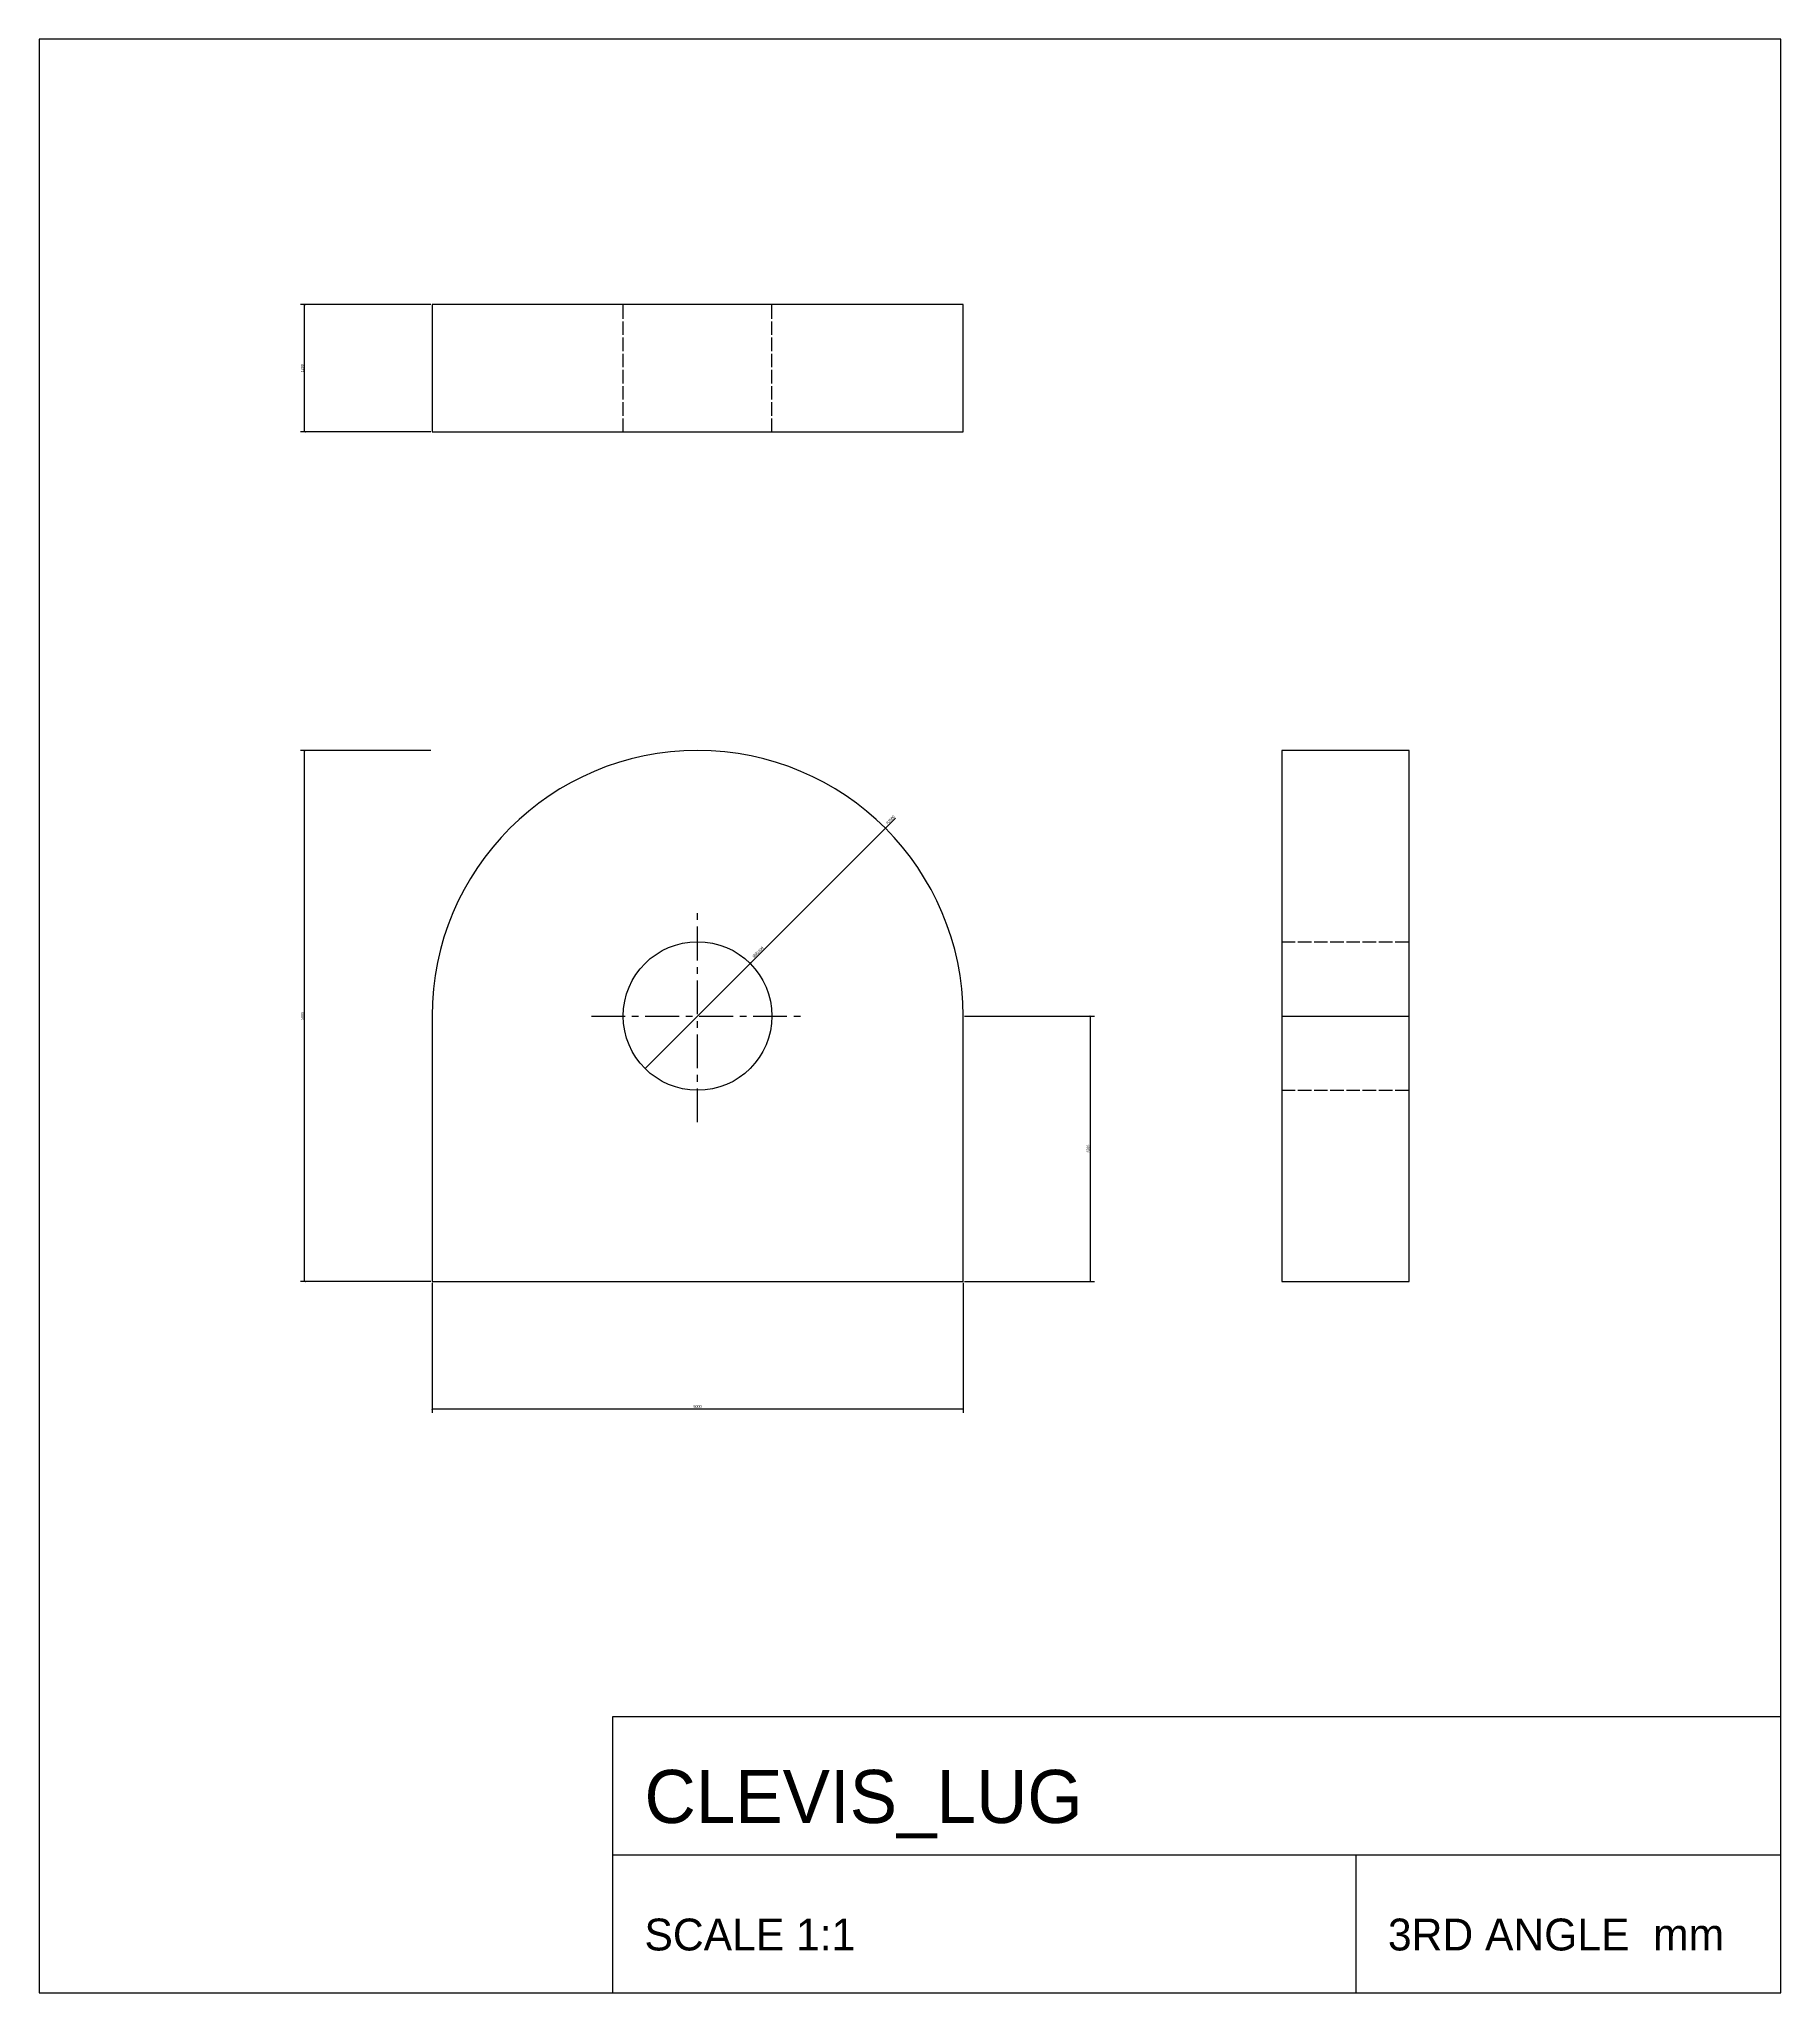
# Model space of a CAD drawing. Header units: millimetres. Extents: x -37 to 127, y -67 to 117.
import ezdxf

# ---------------------------------------------------------------- set-up
doc = ezdxf.new("R2010")
doc.units = ezdxf.units.MM
doc.linetypes.add('CENTER', pattern=[5.08, 3.175, -0.635, 0.635, -0.635])
doc.linetypes.add('DASHED', pattern=[1.524, 1.27, -0.254])
for name, color, linetype in [('CENTER', 1, 'CENTER'), ('DIM', 4, 'CONTINUOUS'), ('HIDDEN', 3, 'DASHED'), ('OUTLINE', 7, 'CONTINUOUS'), ('TITLE', 8, 'CONTINUOUS')]:
    doc.layers.add(name, color=color, linetype=linetype)
doc.styles.add('OpenSansCondensed-Light', font='OpenSansCondensed-Light.ttf')
doc.dimstyles.new('EZDXF', dxfattribs={"dimtxt": 0.25, "dimasz": 0.175, "dimexe": 0.375, "dimexo": 0.125, "dimgap": 0.1, "dimtad": 1, "dimlfac": 100, "dimzin": 12, "dimdsep": 46, "dimtxsty": 'OpenSansCondensed-Light', "dimblk": 'ARCHTICK', "dimcen": 2.5, "dimazin": 3, "dimtfac": 0.5, "dimtmove": 2, "dimatfit": 3})

# ---------------------------------------------------------------- blocks, each defined once
blk = doc.blocks.new('_ARCHTICK')
at = {"color": 0, "linetype": 'BYBLOCK', "const_width": 0.15}
blk.add_lwpolyline([(-0.5, -0.5), (0.5, 0.5)], dxfattribs=at)

msp = doc.modelspace()

# ---------------------------------------------------------------- linework, layer by layer
at = {"layer": 'CENTER'}
for p, q in [((25, 15), (25, 35)), ((15, 25), (35, 25))]:
    msp.add_line(p, q, dxfattribs=at)
at = {"layer": 'HIDDEN'}
for p, q in [((18, 80), (18, 92)), ((32, 80), (32, 92)), ((80, 32), (92, 32)), ((80, 18), (92, 18))]:
    msp.add_line(p, q, dxfattribs=at)
at = {"layer": 'OUTLINE'}
for p, q in [((50, 92), (0, 92)), ((0, 92), (0, 80)), ((50, 80), (50, 92)), ((0, 80), (50, 80)), ((92, 50), (80, 50)), ((80, 50), (80, 0)), ((92, 0), (92, 50)), ((0, 25), (0, 0)), ((50, 0), (50, 25)), ((80, 25), (92, 25)), ((0, 0), (50, 0)), ((80, 0), (92, 0))]:
    msp.add_line(p, q, dxfattribs=at)
msp.add_circle((25, 25), 7, dxfattribs=at)
msp.add_arc((25, 25), 25, 0, 180, dxfattribs=at)
at = {"layer": 'TITLE'}
for p, q in [((127, 117), (-37, 117)), ((-37, 117), (-37, -67)), ((127, -67), (127, 117)), ((127, -41), (17, -41)), ((17, -41), (17, -67)), ((127, -67), (127, -41)), ((17, -54), (127, -54)), ((87, -67), (87, -54)), ((-37, -67), (127, -67)), ((17, -67), (127, -67))]:
    msp.add_line(p, q, dxfattribs=at)

# ---------------------------------------------------------------- texts
for s, height, p in [('CLEVIS_LUG', 5, (20, -51)), ('SCALE 1:1', 3, (20, -63)), ('3RD ANGLE  mm', 3, (90, -63))]:
    msp.add_text(s, height=height, dxfattribs=at).set_placement(p)

# ---------------------------------------------------------------- dimensions: what is measured, and where the dimension line sits
at = {"layer": 'DIM'}
for base, p1, p2 in [((-12, 80), (0, 80), (0, 92)), ((-12, 0), (0, 0), (0, 50)), ((62, 0), (50, 0), (50, 25))]:
    msp.add_linear_dim(base=base, p1=p1, p2=p2, angle=90, dimstyle='EZDXF', dxfattribs=at).render()
msp.add_radius_dim(center=(25, 25), mpoint=(42.67767, 42.67767), dimstyle='EZDXF', dxfattribs=at).render()
msp.add_diameter_dim_2p(p1=(20.05025, 20.05025), p2=(29.94975, 29.94975), text='%%c<>', dimstyle='EZDXF', dxfattribs=at).render()
msp.add_linear_dim(base=(0, -12), p1=(0, 0), p2=(50, 0), dimstyle='EZDXF', dxfattribs=at).render()

doc.saveas('drawing.dxf')
